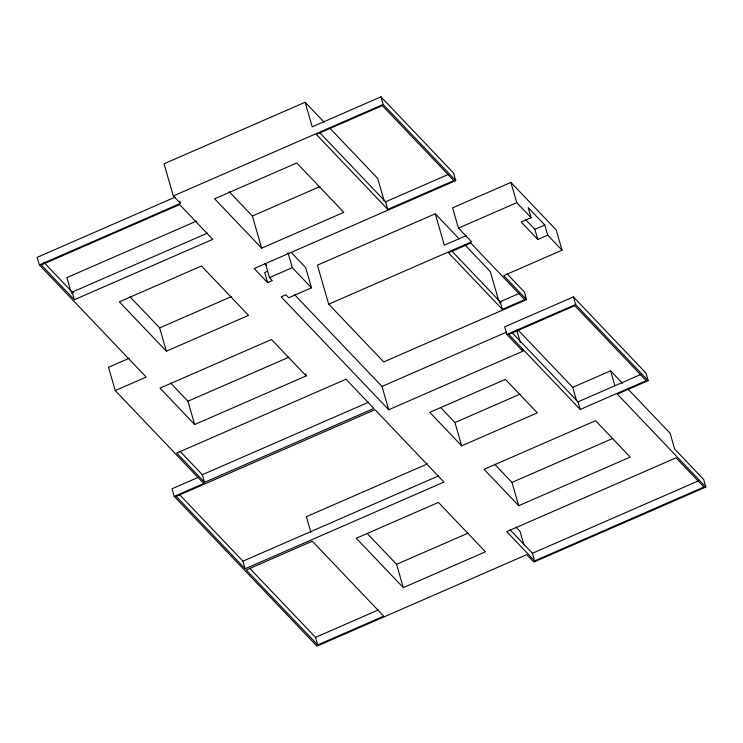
<?xml version="1.0" encoding="UTF-8"?>
<svg xmlns="http://www.w3.org/2000/svg" width="743" height="743" viewBox="0 0 743 743"><rect width="100%" height="100%" fill="white"/><g stroke="black" fill="none" stroke-linecap="round" stroke-linejoin="round"><path stroke-width="1.11" d="M324.273 122.344L305.132 102.255L164.045 163.785L173.333 195.948L180.438 203.406L39.342 264.935L37.15 257.338L175.06 197.192M265.474 263.746L269.477 277.613L272.309 280.585L267.619 282.628L254.18 268.52L455.728 180.623L453.536 173.026L380.964 96.841L312.227 126.821L305.132 102.255M173.333 195.948L383.156 104.438L455.728 180.623M196.301 221.163L66.879 277.603L70.808 291.21M43.818 262.316L72.201 292.101L207.399 233.144M71.412 293.299L73.529 292.38M229.253 191.75L252.379 216.018L319.778 186.623M74.393 299.708L212.758 239.357L179.648 204.604L41.283 264.945L74.393 299.708L72.201 292.101M261.657 248.181L343.805 212.349L296.763 162.977L214.616 198.799L261.657 248.181L252.379 216.018M319.722 132.663L385.589 201.808L448.456 174.391M387.781 209.405L453.797 180.614L382.366 105.636L316.36 134.427L387.781 209.405L385.589 201.808M267.508 271.269L264.703 272.505L267.619 282.628M269.477 277.613L292.287 267.666L311.493 287.829L288.683 297.776L285.851 294.804L281.16 296.847L388.71 409.746L522.84 351.244L522.218 349.08M130.146 296.931L159.643 327.895L231.268 296.671M459.193 238.893L435.268 213.78L317.428 265.167L328.685 304.166L383.713 361.943L526.592 299.633L524.4 292.036L507.051 273.823M526.592 299.633L503.726 275.625L562.033 250.196L556.191 229.931L510.924 182.425L452.617 207.854L458.459 228.11L471.554 241.856L328.685 304.166M129.143 358.284L108.515 367.283L115.239 390.577L203.768 483.507L174.243 496.38L172.051 488.783L198.409 477.285M166.367 351.198L248.524 315.376L201.483 265.994L119.326 301.816L166.367 351.198L159.643 327.895M458.459 228.11L516.775 202.681L531.106 217.727L521.196 222.046L537.793 239.469L547.702 235.15L562.033 250.196M466.232 235.624L444.333 245.181L435.268 213.78M115.239 390.577L146.176 377.091L39.342 264.935M525.385 219.389L534.867 229.336L544.777 225.018L547.702 235.15M170.621 383.026L187.942 401.22L288.832 357.225M306.172 375.893L271.511 339.505L160.014 388.134L194.675 424.522L306.172 375.893L305.531 373.673M451.809 251.013L500.15 301.751L519.273 293.411M499.361 302.949L501.451 302.039M502.342 309.348L524.651 299.624L470.774 243.054L448.456 252.787L502.342 309.348L500.15 301.751M174.243 496.38L316.927 646.159L526.75 554.649L533.818 562.07L705.85 487.046L617.331 394.124L648.165 380.676L645.973 373.079L573.401 296.894L504.664 326.864L506.856 334.461L522.84 351.244M294.423 294.525L381.986 386.444L506.615 332.093M506.856 334.461L575.593 304.491L648.165 380.676M180.075 451.326L202.356 474.712L368.491 402.26M204.548 482.309L373.85 408.474L346.006 379.236L176.704 453.072L204.548 482.309L202.356 474.712M440.59 407.47L454.948 422.544L520.072 394.143M518.512 330.459L572.704 387.354L610.607 370.822L622.504 383.323M461.672 445.837L537.3 412.857L505.398 379.367L429.77 412.346L461.672 445.837L454.948 422.544M427.485 463.873L306.357 516.691L310.89 532.397M512.159 332.706L578.026 401.852L640.893 374.435M580.218 409.449L646.234 380.667L574.803 305.689L508.797 334.471L580.218 409.449L578.026 401.852M179.537 494.615L242.942 561.179L438.574 475.864M245.144 568.776L443.961 482.068L375.001 409.681L176.184 496.389L245.144 568.776L242.942 561.179M494.652 464.217L511.983 482.411L612.864 438.416M518.707 505.714L630.213 457.084L595.552 420.705L484.046 469.325L518.707 505.714L511.983 482.411M367.088 533.363L396.586 564.327L468.211 533.093M403.31 587.62L485.467 551.798L438.426 502.417L356.269 538.248L403.31 587.62L396.586 564.327M249.648 568.219L315.524 637.364L378.391 609.947M317.716 644.961L383.722 616.17L312.301 541.192L246.286 569.983L317.716 644.961L315.524 637.364M510.135 529.889L532.415 553.275L698.541 480.823M534.607 560.872L703.909 487.036L676.065 457.809L506.763 531.635L534.607 560.872L532.415 553.275M544.777 225.018L528.18 207.603L531.106 217.727M628.067 389.156L670.13 433.308L674.663 449.013L703.658 479.449L705.85 487.046M464.774 244.753L490.296 271.548L498.739 300.785M329.864 128.205L377.713 178.441L384.187 200.87M291.247 252.444L305.652 267.564L311.493 287.829M264.972 263.607L266.561 265.279M516.116 527.242L520.026 531.347L523.954 544.963M610.607 370.822L614.832 385.478M573.401 296.894L575.593 304.491M534.867 229.336L537.793 239.469M572.704 387.354L576.633 400.96M510.924 182.425L516.775 202.681M516.719 330.041L520.351 342.607M380.964 96.841L383.156 104.438M381.986 386.444L388.71 409.746M287.978 252.741L292.287 267.666M179.806 201.232L180.438 203.406M187.942 401.22L194.675 424.522"/></g></svg>
